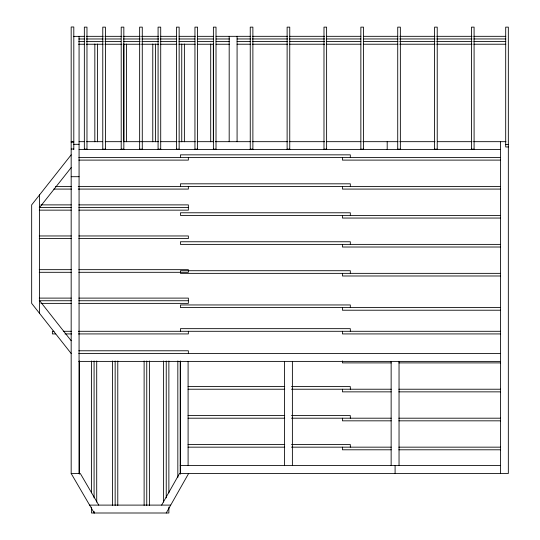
<?xml version="1.0" encoding="UTF-8"?>
<svg xmlns="http://www.w3.org/2000/svg" width="540" height="540" viewBox="0 0 540 540"><rect width="100%" height="100%" fill="white"/><g stroke="black" fill="none" stroke-linecap="round" stroke-linejoin="round"><path stroke-width="0.81" d="M161.636 505.103L179.543 473.499L508.329 473.499L508.329 27.135L505.697 27.135L505.697 146.961L508.329 146.961M166.239 513L188.622 473.499M71.172 154.845L31.671 204.883L31.671 303.372L71.172 353.491M71.172 167.596L39.569 207.515M73.541 36.376L84.713 36.335M86.333 36.335L103.235 36.335M104.861 36.335L121.466 36.335M123.073 36.335L140.272 36.335M141.548 36.335L158.794 36.335M160.441 36.335L176.823 36.335M178.97 36.335L195.298 36.335M197.498 36.335L213.509 36.335M216.027 36.335L250.56 36.322M252.248 36.322L287.624 36.322M289.312 36.322L324.689 36.322M326.376 36.322L360.916 36.322M363.44 36.322L397.98 36.322M399.661 36.322L435.044 36.322M436.725 36.322L472.108 36.322M473.796 36.322L505.805 36.322M237.08 38.954L250.56 38.954M252.248 38.954L287.624 38.954M289.312 38.954L324.689 38.954M326.376 38.954L360.916 38.954M363.44 38.954L397.98 38.954M399.661 38.954L435.044 38.954M436.725 38.954L472.108 38.954M473.796 38.954L505.805 38.954M78.752 38.975L84.645 38.975M86.333 38.975L103.174 38.975M104.861 38.975L120.859 38.975M123.383 38.975L140.231 38.975M141.912 38.975L158.76 38.975M160.441 38.975L176.445 38.975M178.97 38.975L194.974 38.975M197.498 38.975L213.503 38.975M216.027 38.975L229.5 38.975M78.752 41.607L84.645 41.607M86.333 41.607L103.174 41.607M104.861 41.607L120.859 41.607M123.383 41.607L140.231 41.607M141.912 41.607L158.76 41.607M160.441 41.607L176.445 41.607M178.97 41.607L194.974 41.607M197.498 41.607L213.503 41.607M216.027 41.607L229.5 41.607M237.08 41.587L250.56 41.587M252.248 41.587L287.624 41.587M289.312 41.587L324.689 41.587M326.376 41.587L360.916 41.587M363.44 41.587L397.98 41.587M399.661 41.587L435.044 41.587M436.725 41.587L472.108 41.587M473.796 41.587L505.805 41.587M78.543 44.24L84.645 44.24M86.333 44.24L103.174 44.24M104.861 44.24L121.466 44.24M123.073 44.24L140.231 44.24M141.548 44.24L158.76 44.24M160.441 44.24L176.823 44.24M178.97 44.24L195.298 44.24M197.498 44.24L213.503 44.24M216.027 44.24L229.5 44.24M237.08 44.219L250.56 44.219M252.248 44.219L287.624 44.219M289.312 44.219L324.689 44.219M326.376 44.219L360.916 44.219M363.44 44.219L397.98 44.219M399.661 44.219L435.044 44.219M436.725 44.219L472.108 44.219M473.796 44.219L505.805 44.219M71.172 141.676L73.805 141.676M79.07 141.676L84.125 141.676M86.65 141.676L102.641 141.676M105.172 141.676L121.163 141.676M123.687 141.676L158.591 141.676M160.265 141.676L176.985 141.676M178.659 141.676L195.379 141.676M197.053 141.676L213.766 141.676M215.453 141.676L250.459 141.676M252.146 141.676L287.854 141.676M289.535 141.676L324.621 141.676M326.302 141.676L361.091 141.676M362.779 141.676L398.095 141.676M399.62 141.676L435.017 141.676M437.522 141.676L472.095 141.676M473.587 141.676L505.96 141.676M71.172 142.175L73.771 142.175M73.541 144.308L79.07 144.308M505.697 144.45L508.329 144.45M71.172 149.026L73.805 149.026M84.341 149.161L86.974 149.161M102.775 149.161L105.408 149.161M121.21 149.161L123.842 149.161M139.644 149.161L142.276 149.161M158.078 149.161L160.711 149.161M176.513 149.161L179.145 149.161M194.947 149.161L197.579 149.161M213.381 149.161L216.013 149.161M250.25 149.161L252.882 149.161M287.118 149.161L289.75 149.161M323.987 149.161L326.619 149.161M360.855 149.161L363.488 149.161M397.724 149.161L400.356 149.161M434.592 149.161L437.225 149.161M471.461 149.161L474.093 149.161M73.805 149.58L73.805 27L71.172 27L71.172 473.499L94.217 513M79.07 149.58L500.432 149.58M78.827 157.478L500.648 157.478M78.827 160.11L188.359 160.11L188.359 157.478M500.648 160.11L342.421 160.11L342.421 157.478M71.172 176.701L79.07 176.701M55.519 186.449L71.489 186.449M78.219 186.449L500.648 186.449M53.831 189.081L71.489 189.081M78.219 189.081L188.359 189.081L188.359 186.449M500.648 189.081L342.421 189.081L342.421 186.449M40.939 204.883L71.267 204.883M78.847 204.883L188.359 204.883L188.359 210.148L78.847 210.148M39.251 207.515L71.267 207.515M78.847 207.515L188.359 207.515M39.251 210.148L71.267 210.148M500.648 215.413L180.461 215.413L180.461 212.78L350.318 212.78L350.318 215.413M500.648 218.052L342.421 218.052L342.421 215.413M39.251 235.96L71.267 235.96M78.847 235.96L188.359 235.96L188.359 238.592L78.847 238.592M39.251 238.592L71.267 238.592M500.648 244.384L180.461 244.384L180.461 241.751L350.318 241.751L350.318 244.384M500.648 247.016L342.421 247.016L342.421 244.384M39.251 269.663L71.267 269.663M78.847 269.663L188.359 269.663L188.359 272.302L78.847 272.302M39.251 272.302L71.267 272.302M500.648 273.355L180.461 273.355L180.461 270.716L350.318 270.716L350.318 273.355M500.648 275.987L342.421 275.987L342.421 273.355M39.251 298.107L71.267 298.107M78.847 298.107L188.359 298.107L188.359 303.372L78.847 303.372M39.251 300.74L71.267 300.74M78.847 300.74L188.359 300.74M40.939 303.372L71.267 303.372M500.648 307.591L180.461 307.591L180.461 304.952L350.318 304.952L350.318 307.591M500.648 310.223L342.421 310.223L342.421 307.591M54.054 331.29L52.373 331.29L52.373 333.923L55.735 333.923M63.288 331.29L71.685 331.29M78.395 331.29L500.648 331.29M64.969 333.923L71.685 333.923M78.395 333.923L188.359 333.923L188.359 331.29M500.648 333.923L342.421 333.923L342.421 331.29M78.827 350.777L188.359 350.777L188.359 353.41M78.759 353.491L500.432 353.491M78.759 361.395L500.432 361.395M391.237 362.894L342.421 362.894L342.421 360.916M398.81 362.894L500.648 362.894M188.028 386.593L284.735 386.593M291.458 386.593L350.318 386.593L350.318 389.225M188.028 389.225L284.735 389.225M291.458 389.225L391.237 389.225M398.81 389.225L500.648 389.225M391.237 391.858L342.421 391.858L342.421 389.225M398.81 391.858L500.648 391.858M188.028 415.564L284.735 415.564M291.458 415.564L350.318 415.564L350.318 418.196M188.028 418.196L284.735 418.196M291.458 418.196L391.237 418.196M398.81 418.196L500.648 418.196M391.237 420.829L342.421 420.829L342.421 418.196M398.81 420.829L500.648 420.829M188.028 444.528L284.735 444.528M291.458 444.528L350.318 444.528L350.318 447.161M188.028 447.161L284.735 447.161M291.458 447.161L391.237 447.161M398.81 447.161L500.648 447.161M391.237 449.793L342.421 449.793L342.421 447.161M398.81 449.793L500.648 449.793M180.198 465.595L500.432 465.595M71.172 473.499L80.318 473.499L98.753 505.103M89.606 505.103L170.714 505.103M39.569 300.632L71.172 340.733M500.432 141.676L500.432 473.499M474.093 149.58L474.093 27.135L471.461 27.135L471.461 149.58M437.225 149.58L437.225 27.135L434.592 27.135L434.592 149.58M400.356 149.58L400.356 27.135L397.724 27.135L397.724 149.58M399.04 361.395L399.04 465.595M395.091 465.595L395.091 473.499M391.142 361.395L391.142 465.595M387.194 141.676L387.194 149.58M363.488 149.58L363.488 27.135L360.855 27.135L360.855 149.58M350.318 157.478L350.318 154.845L180.461 154.845L180.461 157.478M350.318 186.449L350.318 183.816L180.461 183.816L180.461 186.449M350.318 331.29L350.318 328.658L180.461 328.658L180.461 331.29M326.619 149.58L326.619 27.135L323.987 27.135L323.987 149.58M292.383 361.395L292.383 465.595M289.75 149.58L289.75 27.135L287.118 27.135L287.118 149.58M284.486 361.395L284.486 465.595M252.882 149.58L252.882 27.135L250.25 27.135L250.25 149.58M237.08 36.322L237.08 141.676M229.183 36.376L229.183 141.676M216.013 149.58L216.013 27.135L213.381 27.135L213.381 149.58M213.341 44.03L213.341 141.784M210.708 44.03L210.708 141.784M197.579 149.58L197.579 27.135L194.947 27.135L194.947 149.58M188.096 361.395L188.096 465.595M184.376 44.03L184.376 141.784M181.744 44.03L181.744 141.784M180.461 360.956L180.461 474.161M180.198 361.395L180.198 473.499M179.145 149.58L179.145 27.135L176.513 27.135L176.513 149.58M177.829 360.956L177.829 477.515M168.872 360.97L168.872 492.845M168.872 507.121L168.872 513L91.449 513L91.449 507.121M166.239 360.97L166.239 497.88M163.607 360.97L163.607 502.079M160.711 149.58L160.711 27.135L158.078 27.135L158.078 149.58M155.405 44.03L155.405 141.784M152.773 44.03L152.773 141.784M149.384 360.97L149.384 505.44M146.752 360.97L146.752 505.44M144.119 360.97L144.119 505.44M142.276 149.58L142.276 27.135L139.644 27.135L139.644 149.58M126.441 44.03L126.441 141.784M123.842 149.58L123.842 27.135L121.21 27.135L121.21 149.58M123.802 44.03L123.802 141.784M117.781 360.97L117.781 505.44M115.148 360.97L115.148 505.44M112.516 360.97L112.516 505.44M105.408 149.58L105.408 27.135L102.775 27.135L102.775 149.58M97.47 44.03L97.47 141.784M96.714 360.97L96.714 502.079M94.838 44.03L94.838 141.784M94.082 360.97L94.082 497.88M94.082 511.319L94.082 513M91.449 360.97L91.449 492.845M86.974 149.58L86.974 27.135L84.341 27.135L84.341 149.58M79.333 360.956L79.333 474.161M79.07 36.376L79.07 473.499M39.569 194.873L39.569 313.396"/></g></svg>
